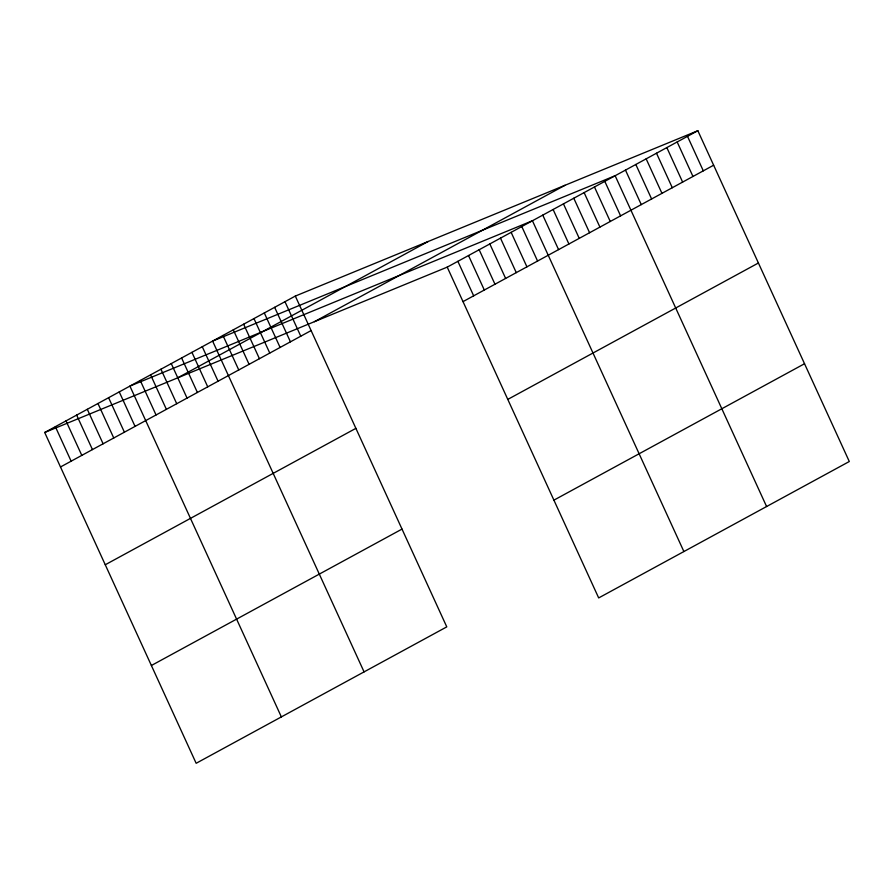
<?xml version="1.0" encoding="UTF-8"?>
<svg xmlns="http://www.w3.org/2000/svg" width="894" height="894" viewBox="0 0 894 894"><rect width="100%" height="100%" fill="white"/><g stroke="black" fill="none" stroke-linecap="round" stroke-linejoin="round"><path stroke-width="1.34" d="M295.322 296.07L446.776 626.873L196.155 763.286L44.7 432.484L295.322 296.07L697.845 130.714L849.3 461.516L598.678 597.93L447.223 267.127L697.845 130.714M177.537 377.916L428.159 241.503M314.386 321.695L565.019 185.281M60.49 466.981L311.123 330.568M463.014 301.624L713.647 165.211M105.257 564.762L355.89 428.349M507.781 399.406L758.414 262.992M151.388 665.505L402.009 529.092M553.911 500.148L804.533 363.735M44.7 432.484L447.223 267.127M687.508 136.346L703.299 170.832M677.171 141.967L692.962 176.464M666.835 147.599L682.625 182.085M656.498 153.22L672.288 187.718M646.161 158.853L661.951 193.339M635.824 164.474L651.614 198.971M625.476 170.106L641.277 204.603M766.594 506.529L615.139 175.727L212.616 341.095L364.07 671.886M604.802 181.359L620.592 215.856M594.465 186.98L610.256 221.477M584.128 192.612L599.919 227.11M573.792 198.233L589.582 232.731M563.455 203.866L579.245 238.363M553.118 209.498L568.908 243.984M542.77 215.119L558.571 249.616M683.888 551.542L532.433 220.751L129.909 386.107L281.364 716.91M521.783 226.54L537.573 261.037M511.133 232.339L526.924 266.837M500.484 238.139L516.274 272.636M489.834 243.939L505.624 278.425M479.173 249.739L494.974 284.225M468.523 255.528L484.313 290.025M457.873 261.327L473.664 295.825M284.985 301.703L300.775 336.2M274.648 307.335L290.438 341.821M264.311 312.956L280.101 347.453M253.974 318.588L269.764 353.074M243.637 324.209L259.428 358.706M233.3 329.841L249.091 364.327M222.952 335.462L238.754 369.96M202.279 346.716L218.069 381.213M191.942 352.348L207.732 386.834M181.605 357.969L197.395 392.466M171.268 363.601L187.058 398.098M160.931 369.222L176.721 403.719M150.594 374.854L166.385 409.351M140.246 380.475L156.048 414.972M119.26 391.907L135.05 426.393M108.61 397.707L124.4 432.193M97.96 403.496L113.75 437.993M87.31 409.296L103.101 443.793M76.649 415.095L92.451 449.593M66 420.895L81.801 455.381M55.35 426.684L71.14 461.181"/></g></svg>
